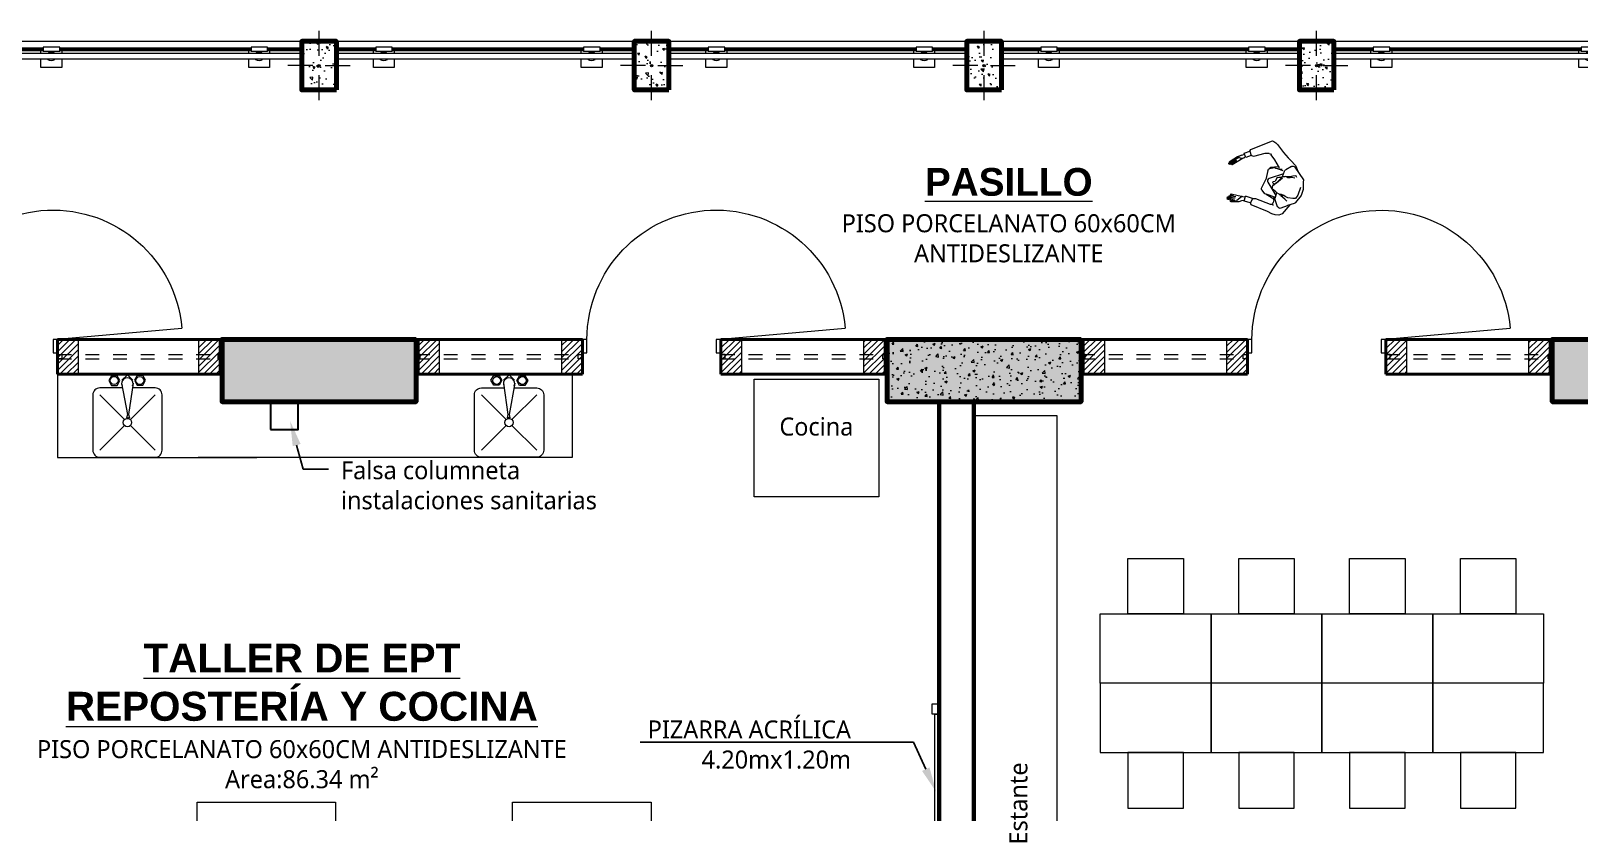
# Model space of a CAD drawing. Header units: millimetres. Extents: x 1 to 121, y 0 to 90.
# Drawn here: x 29.97 to 41.14, y 17.82 to 23.45 of the extents above; entities that cross this region are included whole.
import ezdxf
from ezdxf import colors
from ezdxf.entities.mleader import LeaderData, LeaderLine
from ezdxf.math import Vec2, Vec3

# ---------------------------------------------------------------- set-up
doc = ezdxf.new("R2010")
doc.units = ezdxf.units.MM
doc.linetypes.add('DASHED2', pattern=[0.375, 0.25, -0.125])
doc.layers.add('01', color=7, linetype='Continuous', lineweight=5, true_color=0xcc6600)
for name, color, linetype, lineweight in [('A-FLOR-HRAL', 11, 'Continuous', 9), ('barandas tipo 1', 200, 'Continuous', 20), ('COLUMNAS 50', 32, 'Continuous', 70), ('COLUMNETASSS', 211, 'Continuous', 20), ('Equipamiento SR', 23, 'Continuous', 0), ('GRAF-01', 142, 'Continuous', 13), ('GRAFO 0 BLANCO', 7, 'Continuous', 0), ('GYF-RESERVORIOS', 14, 'Continuous', 30), ('letras sr', 7, 'Continuous', 5), ('MOBILIARIO_Pen_No__1', 7, 'Continuous', 13), ('muro bajo', 191, 'Continuous', 40), ('Muros el', 144, 'Continuous', 60), ('Puertas El', 21, 'Continuous', 15), ('Vanos', 140, 'Continuous', 5)]:
    doc.layers.add(name, color=color, linetype=linetype, lineweight=lineweight)
doc.styles.add('Generales', font='trebuc.ttf', dxfattribs={"height": 0.1})
doc.styles.add('Santa Rosa 1 50', font='trebuc.ttf')

# ---------------------------------------------------------------- blocks, each defined once
blk = doc.blocks.new('mujerdepieplanta2')
for p, q in [((-0.026, 0.137), (-0.095, 0.113)), ((0.025, 0.137), (-0.026, 0.137)), ((0.081, 0.117), (0.025, 0.137)), ((-0.234, 0.021), (-0.241, -0.009)), ((-0.216, 0.043), (-0.234, 0.021)), ((-0.127, 0.075), (-0.216, 0.043)), ((-0.142, 0.058), (-0.176, 0.018)), ((-0.137, 0.06), (-0.142, 0.058)), ((-0.105, 0.105), (-0.137, 0.06)), ((-0.124, 0.075), (-0.127, 0.075)), ((-0.107, 0.043), (-0.097, 0.022)), ((-0.097, 0.022), (-0.082, -0.015)), ((-0.082, 0.001), (-0.079, -0.018)), ((-0.07, 0.082), (-0.079, 0.042)), ((-0.079, 0.042), (-0.077, 0.019)), ((-0.077, 0.019), (-0.072, 0.006)), ((-0.072, 0.006), (-0.072, -0.015)), ((-0.063, 0.103), (-0.07, 0.082)), ((-0.033, 0.11), (-0.063, 0.103)), ((0.032, 0.11), (-0.033, 0.11)), ((0.074, -0.015), (0.081, 0.006)), ((0.099, 0.112), (0.081, 0.117)), ((0.085, 0.019), (0.081, 0.006)), ((0.081, -0.018), (0.088, 0.001)), ((0.088, 0.042), (0.085, 0.019)), ((0.088, 0.001), (0.101, 0.022)), ((0.171, 0.012), (0.099, 0.112)), ((0.099, 0.055), (0.111, 0.043)), ((0.101, 0.022), (0.111, 0.043)), ((0.184, 0.013), (0.145, 0.05)), ((0.211, -0.034), (0.184, 0.013)), ((-0.241, -0.009), (-0.242, -0.037)), ((-0.242, -0.037), (-0.237, -0.075)), ((-0.237, -0.075), (-0.23, -0.215)), ((-0.176, -0.048), (-0.164, -0.054)), ((-0.174, -0.011), (-0.128, -0.049)), ((-0.174, -0.074), (-0.167, -0.052)), ((-0.171, -0.2), (-0.174, -0.074)), ((-0.164, -0.054), (-0.153, -0.056)), ((-0.132, -0.058), (-0.153, -0.056)), ((-0.132, -0.058), (-0.116, -0.065)), ((-0.11, -0.13), (-0.124, -0.062)), ((-0.116, -0.065), (-0.103, -0.055)), ((-0.115, -0.054), (-0.072, -0.054)), ((-0.11, -0.061), (-0.11, -0.105)), ((-0.11, -0.105), (-0.11, -0.13)), ((-0.079, -0.018), (-0.079, -0.022)), ((-0.079, -0.022), (-0.075, -0.034)), ((-0.072, -0.015), (-0.075, -0.024)), ((-0.075, -0.024), (-0.075, -0.034)), ((-0.075, -0.034), (-0.072, -0.054)), ((-0.072, -0.054), (-0.067, -0.065)), ((-0.067, -0.065), (-0.053, -0.101)), ((-0.053, -0.101), (-0.026, -0.103)), ((-0.026, -0.103), (0.014, -0.078)), ((0.004, -0.083), (-0.026, -0.103)), ((-0.016, -0.098), (-0.016, -0.098)), ((-0.016, -0.098), (-0.012, -0.098)), ((-0.016, -0.098), (-0.012, -0.098)), ((-0.012, -0.098), (-0.005, -0.112)), ((-0.005, -0.112), (0.004, -0.112)), ((0.004, -0.083), (0.058, -0.051)), ((0.004, -0.083), (0.014, -0.078)), ((0.004, -0.112), (0.014, -0.098)), ((0.014, -0.078), (0.051, -0.061)), ((0.045, -0.092), (0.014, -0.098)), ((0.045, -0.092), (0.052, -0.082)), ((0.051, -0.061), (0.064, -0.059)), ((0.052, -0.082), (0.058, -0.068)), ((0.058, -0.068), (0.059, -0.06)), ((0.064, -0.059), (0.071, -0.048)), ((0.067, -0.054), (0.114, -0.054)), ((0.071, -0.048), (0.075, -0.034)), ((0.074, -0.015), (0.075, -0.024)), ((0.075, -0.024), (0.081, -0.018)), ((0.075, -0.024), (0.075, -0.034)), ((0.112, -0.066), (0.112, -0.105)), ((0.112, -0.13), (0.123, -0.078)), ((0.112, -0.105), (0.112, -0.13)), ((0.118, -0.142), (0.133, -0.109)), ((0.126, -0.101), (0.172, -0.158)), ((0.168, -0.015), (0.127, -0.049)), ((0.224, -0.061), (0.211, -0.034)), ((0.251, -0.113), (0.224, -0.061)), ((0.296, -0.179), (0.251, -0.113)), ((-0.231, -0.202), (-0.23, -0.215)), ((-0.23, -0.215), (-0.218, -0.226)), ((-0.218, -0.226), (-0.22, -0.279)), ((-0.179, -0.222), (-0.218, -0.226)), ((-0.179, -0.222), (-0.18, -0.282)), ((-0.179, -0.222), (-0.171, -0.2)), ((-0.11, -0.13), (-0.11, -0.142)), ((-0.11, -0.142), (-0.091, -0.173)), ((-0.071, -0.183), (0.001, -0.172)), ((0.074, -0.183), (0.001, -0.172)), ((0.094, -0.173), (0.106, -0.168)), ((0.095, -0.173), (0.112, -0.142)), ((0.106, -0.168), (0.118, -0.142)), ((0.112, -0.13), (0.112, -0.142)), ((0.172, -0.158), (0.202, -0.198)), ((0.186, -0.367), (0.305, -0.234)), ((0.205, -0.216), (0.193, -0.251)), ((0.303, -0.195), (0.296, -0.179)), ((0.309, -0.215), (0.303, -0.195)), ((-0.251, -0.347), (-0.261, -0.376)), ((-0.256, -0.384), (-0.247, -0.366)), ((-0.247, -0.367), (-0.254, -0.41)), ((-0.241, -0.317), (-0.251, -0.347)), ((-0.247, -0.366), (-0.24, -0.346)), ((-0.244, -0.413), (-0.233, -0.356)), ((-0.226, -0.301), (-0.241, -0.317)), ((-0.237, -0.34), (-0.191, -0.31)), ((-0.233, -0.418), (-0.22, -0.356)), ((-0.217, -0.279), (-0.226, -0.301)), ((-0.22, -0.279), (-0.18, -0.282)), ((-0.218, -0.408), (-0.208, -0.354)), ((-0.211, -0.371), (-0.211, -0.396)), ((-0.201, -0.396), (-0.194, -0.341)), ((-0.194, -0.341), (-0.191, -0.31)), ((-0.191, -0.31), (-0.19, -0.304)), ((-0.19, -0.304), (-0.187, -0.282)), ((0.141, -0.349), (0.113, -0.384)), ((0.193, -0.251), (0.14, -0.328)), ((0.14, -0.328), (0.141, -0.349)), ((0.172, -0.371), (0.141, -0.349)), ((0.141, -0.408), (0.172, -0.371)), ((0.172, -0.371), (0.186, -0.367)), ((-0.261, -0.376), (-0.26, -0.381)), ((-0.26, -0.381), (-0.256, -0.384)), ((-0.254, -0.41), (-0.25, -0.413)), ((-0.25, -0.413), (-0.244, -0.413)), ((-0.238, -0.384), (-0.241, -0.414)), ((-0.241, -0.414), (-0.238, -0.418)), ((-0.238, -0.418), (-0.233, -0.418)), ((-0.226, -0.387), (-0.228, -0.405)), ((-0.228, -0.405), (-0.224, -0.408)), ((-0.224, -0.408), (-0.218, -0.408)), ((-0.211, -0.396), (-0.208, -0.4)), ((-0.208, -0.4), (-0.201, -0.396)), ((0.069, -0.447), (0.017, -0.49)), ((0.017, -0.49), (0.021, -0.494)), ((0.063, -0.443), (0.019, -0.48)), ((0.019, -0.48), (0.023, -0.484)), ((0.069, -0.427), (0.021, -0.466)), ((0.021, -0.466), (0.021, -0.47)), ((0.021, -0.47), (0.025, -0.474)), ((0.021, -0.494), (0.024, -0.497)), ((0.023, -0.484), (0.024, -0.485)), ((0.024, -0.497), (0.031, -0.492)), ((0.077, -0.452), (0.029, -0.49)), ((0.029, -0.49), (0.033, -0.494)), ((0.033, -0.494), (0.036, -0.497)), ((0.036, -0.497), (0.071, -0.47)), ((0.078, -0.451), (0.066, -0.465)), ((0.066, -0.465), (0.069, -0.47)), ((0.097, -0.405), (0.069, -0.427)), ((0.069, -0.47), (0.076, -0.467)), ((0.076, -0.467), (0.098, -0.444)), ((0.077, -0.452), (0.077, -0.452)), ((0.095, -0.433), (0.078, -0.451)), ((0.081, -0.462), (0.099, -0.45)), ((0.095, -0.433), (0.097, -0.405)), ((0.104, -0.396), (0.097, -0.405)), ((0.12, -0.422), (0.098, -0.444)), ((0.099, -0.443), (0.12, -0.422)), ((0.099, -0.45), (0.113, -0.429)), ((0.117, -0.388), (0.104, -0.396)), ((0.113, -0.384), (0.135, -0.403)), ((0.12, -0.422), (0.125, -0.413)), ((0.125, -0.413), (0.135, -0.403)), ((0.135, -0.403), (0.141, -0.408))]:
    blk.add_line(p, q)
blk.add_lwpolyline([(0.091, -0.054), (0.016, -0.151, -0.4886), (-0.015, -0.152), (-0.093, -0.054)], format="xyb")
for centre, start, end in [((-0.161, 0.005), 138.5763, 230.1944), ((-0.089, 0.094), 109.7468, 144.1623), ((0.155, 0), 309.8056, 35.8377), ((-0.115, -0.034), 230.1944, 270), ((0.114, -0.034), 270, 309.8056), ((-0.074, -0.163), 210.9638, 278.5308), ((0.077, -0.163), 261.6071, 330.4612), ((0.186, -0.21), 340.4633, 37.0928), ((0.29, -0.221), 318.2049, 16.0514)]:
    blk.add_arc(centre, 0.02, start, end)
blk = doc.blocks.new('columna pasillos')
at = {"layer": 'GRAFO 0 BLANCO'}
h = blk.add_hatch(dxfattribs=at)
h.set_pattern_fill('AR-CONC', color=256, scale=0.024, angle=-90)
h.set_pattern_definition([(320, (0, 0), (-0.015060515, -0.17214244), [0.018, -0.198]), (265, (0, 0), (0.18052611, 0.03330032), [0.0144, -0.1584]), (10.45144, (-0.00126, -0.01435), (0.1654656, -0.13884213), [0.01529765, -0.16827411]), (316.1842, (0.048, -7e-10), (-0.03972463, -0.25613792), [0.027, -0.297]), (6.63563, (0.0447, -0.02134), (0.23378846, -0.22431887), [0.02294648, -0.2524113]), (261.18416, (0.048, -7e-10), (0.23378846, -0.22431887), [0.0216, -0.2376]), (291, (0.036, -0.024), (-0.096628536, -0.14325769), [0.018, -0.198]), (236, (0.036, -0.024), (0.17403601, -0.05839568), [0.0144, -0.1584]), (341.45144, (0.02795, -0.03594), (0.07740747, -0.20165337), [0.01529765, -0.16827411]), (307.5, (0, 0), (0.079894525, -0.002918366), [0, -0.15648, 0, -0.1608, 0, -0.159]), (277.5, (0, 0), (0.09465881, -0.06313669), [0, -0.09168, 0, -0.15288, 0, -0.0606]), (237.5, (7e-10, 0.05352), (-0.005413171, -0.128117385), [0, -0.06, 0, -0.1872, 0, -0.2484]), (227.5, (1e-09, 0.07752), (0.024025194, -0.13996468), [0, -0.078, 0, -0.12432, 0, -0.1764])])
h.paths.add_polyline_path([(-235.535, 35.024), (-235.785, 35.024), (-235.785, 34.674), (-235.535, 34.674)])
h.paths.add_polyline_path([(-235.651, 34.849, -1), (-235.668, 34.849, -1)], flags=16)
at = {"layer": 'COLUMNAS 50', "color": 1, "linetype": 'Continuous', "lineweight": 9}
for p, q in [((-235.66, 35.099), (-235.66, 34.919)), ((-235.705, 34.849), (-235.885, 34.849)), ((-235.66, 34.779), (-235.66, 34.599)), ((-235.615, 34.849), (-235.435, 34.849))]:
    blk.add_line(p, q, dxfattribs=at)
at = {"layer": 'COLUMNAS 50', "linetype": 'Continuous'}
blk.add_lwpolyline([(-235.785, 35.024), (-235.535, 35.024), (-235.535, 34.674), (-235.785, 34.674)], close=True, dxfattribs=at)
at = {"layer": 'COLUMNAS 50', "color": 1, "linetype": 'Continuous', "lineweight": 9}
blk.add_circle((-235.66, 34.849), 0.00871, dxfattribs=at)
blk.add_point((-235.66, 34.849), dxfattribs=at)
blk = doc.blocks.new('A$C5A0F33B4')
at = {"layer": 'Puertas El', "linetype": 'Continuous'}
blk.add_line((1.12, 1.16), (1.218, 2.276), dxfattribs=at)
at = {"layer": 'Puertas El', "linetype": 'ByBlock'}
for p, q in [((1.005, 1.16), (1.005, 1.2)), ((1.005, 1.2), (1.12, 1.2)), ((1.12, 1.2), (1.005, 1.2)), ((1.12, 1.16), (1.005, 1.16)), ((1.12, 1.2), (1.12, 1.16)), ((1.005, 0), (1.005, 0.04)), ((1.005, 0.04), (1.12, 0.04)), ((1.12, 0), (1.005, 0)), ((1.12, 0), (1.005, 0)), ((1.12, 0), (1.005, 0)), ((1.12, 0.04), (1.12, 0))]:
    blk.add_line(p, q, dxfattribs=at)
blk.add_arc((1.12, 1.16), 1.12, 270, 85, dxfattribs=at)
blk = doc.blocks.new('Picture 18')
at = {"layer": 'Equipamiento SR', "linetype": 'Continuous'}
for p, q in [((0.075, 0), (0, 0)), ((0, 0), (0, -0.05)), ((4.125, 0), (0.075, 0)), ((0.075, 0), (0.075, -0.03)), ((0.075, -0.05), (0.075, 0)), ((4.125, -0.03), (4.125, 0)), ((4.2, 0), (4.125, 0)), ((4.125, 0), (4.125, -0.05)), ((4.2, -0.05), (4.2, 0)), ((0, -0.05), (0.075, -0.05)), ((0.075, -0.03), (4.125, -0.03)), ((4.125, -0.05), (4.2, -0.05))]:
    blk.add_line(p, q, dxfattribs=at)
blk = doc.blocks.new('A$C193A7AE6')
at = {"layer": '01', "true_color": 0x636466}
h = blk.add_hatch(dxfattribs=at)
h.set_pattern_fill('ANSI31', color=251, scale=0.01, angle=-90)
h.set_pattern_definition([(315, (-134.044802, -149.728226), (0.0224506403, 0.0224506403), [])])
h.paths.add_polyline_path([(0, 0.15), (0, 0), (0.25, 0), (0.25, 0.15)])
at = {"layer": 'COLUMNETASSS'}
blk.add_lwpolyline([(0, 0.15), (0, 0), (0.25, 0), (0.25, 0.15)], close=True, dxfattribs=at)
blk = doc.blocks.new('Barandilla - 50 x 12mm-V42-Nivel 2')
at = {"layer": 'A-FLOR-HRAL'}
for p, q in [((-27, 93), (-88, 93)), ((-88, 93), (-88, 18)), ((-88, 18), (-88, -57)), ((34, 93), (13, 93)), ((25, 3), (25, 34)), ((27, 79), (57, 79)), ((27, 79), (27, -40)), ((57, 79), (57, -40)), ((-88, -57), (-27, -57)), ((13, -57), (34, -57)), ((57, -40), (27, -40))]:
    blk.add_line(p, q, dxfattribs=at)
for centre, radius, start, end in [((-1, 18), 39.4, 144.0345, 215.4043), ((-19, -78), 120, 93.541, 96.3187), ((-19, -78), 120, 68.282, 74.1525), ((-18, 114), 120, 285.3761, 291.1568), ((-18, 114), 120, 263.1201, 266.0125)]:
    blk.add_arc(centre, radius, start, end, dxfattribs=at)
blk = doc.blocks.new('Barandilla - 50 x 12mm-V43-Nivel 2')
at = {"layer": 'A-FLOR-HRAL'}
for p, q in [((-27, 93), (-88, 93)), ((-88, 93), (-88, 18)), ((-88, 18), (-88, -57)), ((34, 93), (13, 93)), ((25, 3), (25, 34)), ((27, 79), (57, 79)), ((27, 79), (27, -40)), ((57, 79), (57, -40)), ((-88, -57), (-27, -57)), ((13, -57), (34, -57)), ((57, -40), (27, -40))]:
    blk.add_line(p, q, dxfattribs=at)
for centre, radius, start, end in [((-1, 18), 39.4, 144.0345, 215.4043), ((-19, -78), 120, 93.584, 96.3187), ((-19, -78), 120, 68.282, 74.2092), ((-18, 114), 120, 285.3254, 291.1568), ((-18, 114), 120, 263.1201, 265.9625)]:
    blk.add_arc(centre, radius, start, end, dxfattribs=at)
blk = doc.blocks.new('Barandilla - Barandilla-596002-Nivel 2')
at = {"layer": 'A-FLOR-HRAL'}
for p, q in [((55437, 37914), (55721, 37914)), ((55437, 37906), (55721, 37906)), ((55437, 37904), (55721, 37904)), ((55437, 37896), (55721, 37896)), ((55840, 37914), (57221, 37914)), ((55840, 37906), (57221, 37906)), ((55840, 37904), (57221, 37904)), ((55840, 37896), (57221, 37896)), ((57340, 37914), (57585, 37914)), ((57340, 37906), (57585, 37906)), ((57340, 37904), (57585, 37904)), ((57340, 37896), (57585, 37896)), ((57585, 37914), (57585, 37906)), ((57585, 37906), (57585, 37904)), ((57585, 37904), (57585, 37896)), ((57585, 37875), (55437, 37875)), ((55437, 37835), (57585, 37835)), ((57585, 37875), (57585, 37835))]:
    blk.add_line(p, q, dxfattribs=at)
at = {"extrusion": (0, 0, -1), "zscale": -1, "rotation": 90.00000000000021}
for name, p in [('Barandilla - 50 x 12mm-V43-Nivel 2', (-55761, 37862)), ('Barandilla - 50 x 12mm-V42-Nivel 2', (-57261, 37862))]:
    blk.add_blockref(name, p, dxfattribs=at)
blk = doc.blocks.new('Barandilla - Barandilla-596019-Nivel 2')
at = {"layer": 'A-FLOR-HRAL'}
for p, q in [((53037, 37914), (53321, 37914)), ((53037, 37906), (53321, 37906)), ((53037, 37904), (53321, 37904)), ((53037, 37896), (53321, 37896)), ((53440, 37914), (54821, 37914)), ((53440, 37906), (54821, 37906)), ((53440, 37904), (54821, 37904)), ((53440, 37896), (54821, 37896)), ((54940, 37914), (55185, 37914)), ((54940, 37906), (55185, 37906)), ((54940, 37904), (55185, 37904)), ((54940, 37896), (55185, 37896)), ((55185, 37914), (55185, 37906)), ((55185, 37906), (55185, 37904)), ((55185, 37904), (55185, 37896)), ((55185, 37875), (53037, 37875)), ((53037, 37835), (55185, 37835)), ((55185, 37875), (55185, 37835))]:
    blk.add_line(p, q, dxfattribs=at)
at = {"extrusion": (0, 0, -1), "zscale": -1, "rotation": 90.00000000000021}
for name, p in [('Barandilla - 50 x 12mm-V43-Nivel 2', (-53361, 37862)), ('Barandilla - 50 x 12mm-V42-Nivel 2', (-54861, 37862))]:
    blk.add_blockref(name, p, dxfattribs=at)
blk = doc.blocks.new('Barandilla - Barandilla-596036-Nivel 2')
at = {"layer": 'A-FLOR-HRAL'}
for p, q in [((50637, 37914), (50921, 37914)), ((50637, 37906), (50921, 37906)), ((50637, 37904), (50921, 37904)), ((50637, 37896), (50921, 37896)), ((51040, 37914), (52421, 37914)), ((51040, 37906), (52421, 37906)), ((51040, 37904), (52421, 37904)), ((51040, 37896), (52421, 37896)), ((52540, 37914), (52785, 37914)), ((52540, 37906), (52785, 37906)), ((52540, 37904), (52785, 37904)), ((52540, 37896), (52785, 37896)), ((52785, 37914), (52785, 37906)), ((52785, 37906), (52785, 37904)), ((52785, 37904), (52785, 37896)), ((52785, 37875), (50637, 37875)), ((50637, 37835), (52785, 37835)), ((52785, 37875), (52785, 37835))]:
    blk.add_line(p, q, dxfattribs=at)
at = {"extrusion": (0, 0, -1), "zscale": -1, "rotation": 90.00000000000021}
for name, p in [('Barandilla - 50 x 12mm-V43-Nivel 2', (-50961, 37862)), ('Barandilla - 50 x 12mm-V42-Nivel 2', (-52461, 37862))]:
    blk.add_blockref(name, p, dxfattribs=at)
blk = doc.blocks.new('Barandilla - Barandilla-596053-Nivel 2')
at = {"layer": 'A-FLOR-HRAL'}
for p, q in [((48237, 37914), (48521, 37914)), ((48237, 37906), (48521, 37906)), ((48237, 37904), (48521, 37904)), ((48237, 37896), (48521, 37896)), ((48640, 37914), (50021, 37914)), ((48640, 37906), (50021, 37906)), ((48640, 37904), (50021, 37904)), ((48640, 37896), (50021, 37896)), ((50140, 37914), (50385, 37914)), ((50140, 37906), (50385, 37906)), ((50140, 37904), (50385, 37904)), ((50140, 37896), (50385, 37896)), ((50385, 37914), (50385, 37906)), ((50385, 37906), (50385, 37904)), ((50385, 37904), (50385, 37896)), ((50385, 37875), (48237, 37875)), ((48237, 37835), (50385, 37835)), ((50385, 37875), (50385, 37835))]:
    blk.add_line(p, q, dxfattribs=at)
at = {"extrusion": (0, 0, -1), "zscale": -1, "rotation": 90.00000000000021}
for name, p in [('Barandilla - 50 x 12mm-V43-Nivel 2', (-48561, 37862)), ('Barandilla - 50 x 12mm-V42-Nivel 2', (-50061, 37862))]:
    blk.add_blockref(name, p, dxfattribs=at)
blk = doc.blocks.new('Barandilla - Barandilla-596070-Nivel 2')
at = {"layer": 'A-FLOR-HRAL'}
for p, q in [((45837, 37914), (46121, 37914)), ((45837, 37906), (46121, 37906)), ((45837, 37904), (46121, 37904)), ((45837, 37896), (46121, 37896)), ((46240, 37914), (47621, 37914)), ((46240, 37906), (47621, 37906)), ((46240, 37904), (47621, 37904)), ((46240, 37896), (47621, 37896)), ((47740, 37914), (47985, 37914)), ((47740, 37906), (47985, 37906)), ((47740, 37904), (47985, 37904)), ((47740, 37896), (47985, 37896)), ((47985, 37914), (47985, 37906)), ((47985, 37906), (47985, 37904)), ((47985, 37904), (47985, 37896)), ((47985, 37875), (45837, 37875)), ((45837, 37835), (47985, 37835)), ((47985, 37875), (47985, 37835))]:
    blk.add_line(p, q, dxfattribs=at)
at = {"extrusion": (0, 0, -1), "zscale": -1, "rotation": 90.00000000000021}
for name, p in [('Barandilla - 50 x 12mm-V43-Nivel 2', (-46161, 37862)), ('Barandilla - 50 x 12mm-V42-Nivel 2', (-47661, 37862))]:
    blk.add_blockref(name, p, dxfattribs=at)

msp = doc.modelspace()

# ---------------------------------------------------------------- hatches: boundary and pattern name
at = {"layer": 'GRAFO 0 BLANCO', "true_color": 0xc7c8ca}
h = msp.add_hatch(color=9, dxfattribs=at)
h.dxf.hatch_style = 1
h.paths.add_polyline_path([(32.751, 20.775), (32.751, 21.225), (31.351, 21.225), (31.351, 20.775)])
at = {"layer": 'GRAFO 0 BLANCO'}
h = msp.add_hatch(dxfattribs=at)
h.set_pattern_fill('AR-CONC', color=256, scale=0.024)
h.set_pattern_definition([(50, (-159.58769, 117.53419), (0.17214244, -0.01506051), [0.018, -0.198]), (355, (-159.58769, 117.53419), (-0.03330032, 0.18052611), [0.0144, -0.1584]), (100.451444, (-159.57334, 117.53294), (0.13884212, 0.1654656), [0.01529765, -0.1682741]), (46.1842, (-159.58769, 117.5822), (0.25613792, -0.03972463), [0.027, -0.297]), (96.63564, (-159.56634, 117.57888), (0.22431887, 0.23378846), [0.02294648, -0.2524113]), (351.18416, (-159.5877, 117.5822), (0.22431887, 0.23378846), [0.0216, -0.2376]), (21, (-159.56369, 117.57019), (0.14325769, -0.09662853), [0.018, -0.198]), (326, (-159.56369, 117.57019), (0.05839568, 0.17403601), [0.0144, -0.1584]), (71.451445, (-159.55175, 117.56214), (0.20165337, 0.07740748), [0.01529765, -0.1682741]), (37.5, (-159.58769, 117.53419), (0.002918365, 0.079894525), [0, -0.15648, 0, -0.1608, 0, -0.159]), (7.5, (-159.58769, 117.53419), (0.06313669, 0.09465881), [0, -0.09168, 0, -0.15288, 0, -0.0606]), (327.5, (-159.64121, 117.53419), (0.128117385, -0.00541317), [0, -0.06, 0, -0.1872, 0, -0.2484]), (317.5, (-159.66521, 117.53419), (0.13996468, 0.024025196), [0, -0.078, 0, -0.12432, 0, -0.1764])])
h.paths.add_polyline_path([(37.551, 20.775), (37.551, 21.225), (36.151, 21.225), (36.151, 20.775)])
at = {"layer": 'GRAFO 0 BLANCO', "true_color": 0xc7c8ca}
h = msp.add_hatch(color=9, dxfattribs=at)
h.dxf.hatch_style = 1
h.paths.add_polyline_path([(37.551, 20.775), (37.551, 21.225), (36.151, 21.225), (36.151, 20.775)])
h = msp.add_hatch(color=9, dxfattribs=at)
h.dxf.hatch_style = 1
h.paths.add_polyline_path([(42.351, 20.775), (42.351, 21.225), (40.951, 21.225), (40.951, 20.775)])

# ---------------------------------------------------------------- linework, layer by layer
at = {"layer": 'barandas tipo 1'}
for p, q in [((29.776, 23.375), (31.924, 23.375)), ((32.176, 23.375), (34.324, 23.375)), ((34.576, 23.375), (36.724, 23.375)), ((36.976, 23.375), (51.126, 23.375))]:
    msp.add_line(p, q, dxfattribs=at)
at = {"layer": 'COLUMNAS 50', "linetype": 'Continuous'}
for points in [[(32.751, 21.225), (31.351, 21.225), (31.351, 20.775), (32.751, 20.775)], [(37.551, 21.225), (36.151, 21.225), (36.151, 20.775), (37.551, 20.775)], [(42.351, 21.225), (40.951, 21.225), (40.951, 20.775), (42.351, 20.775)]]:
    msp.add_lwpolyline(points, close=True, dxfattribs=at)
at = {"layer": 'Equipamiento SR'}
for p, q in [((30.553, 20.962), (30.533, 20.928)), ((30.533, 20.928), (30.553, 20.893)), ((30.593, 20.962), (30.553, 20.962)), ((30.612, 20.928), (30.593, 20.962)), ((30.593, 20.893), (30.612, 20.928)), ((30.626, 20.908, 0.1), (30.668, 20.683, 0.1)), ((30.628, 20.93, 0.1), (30.668, 20.969, 0.1)), ((30.668, 20.969, 0.1), (30.707, 20.93, 0.1)), ((30.708, 20.91, 0.1), (30.675, 20.683, 0.1)), ((30.739, 20.964), (30.718, 20.93)), ((30.718, 20.93), (30.739, 20.895)), ((30.779, 20.964), (30.739, 20.964)), ((30.739, 20.895), (30.779, 20.895)), ((30.799, 20.93), (30.779, 20.964)), ((30.779, 20.895), (30.799, 20.93)), ((33.291, 20.93), (33.311, 20.964)), ((33.311, 20.895), (33.291, 20.93)), ((33.311, 20.964), (33.351, 20.964)), ((33.351, 20.895), (33.311, 20.895)), ((33.351, 20.964), (33.371, 20.93)), ((33.371, 20.93), (33.351, 20.895)), ((33.382, 20.91, 0.1), (33.414, 20.683, 0.1)), ((33.422, 20.969, 0.1), (33.383, 20.93, 0.1)), ((33.462, 20.93, 0.1), (33.422, 20.969, 0.1)), ((33.463, 20.908, 0.1), (33.422, 20.683, 0.1)), ((33.477, 20.928), (33.497, 20.962)), ((33.497, 20.893), (33.477, 20.928)), ((33.497, 20.962), (33.537, 20.962)), ((33.537, 20.962), (33.557, 20.928)), ((33.557, 20.928), (33.537, 20.893)), ((30.647, 20.646, 0.1), (30.468, 20.825, 0.1)), ((30.553, 20.893), (30.593, 20.893)), ((30.689, 20.646, 0.1), (30.868, 20.825, 0.1)), ((33.401, 20.646, 0.1), (33.222, 20.825, 0.1)), ((33.443, 20.646, 0.1), (33.622, 20.825, 0.1)), ((33.537, 20.893), (33.497, 20.893)), ((30.668, 20.683, 0.1), (30.662, 20.66, 0.1)), ((30.675, 20.683, 0.1), (30.682, 20.66, 0.1)), ((33.414, 20.683, 0.1), (33.408, 20.66, 0.1)), ((33.422, 20.683, 0.1), (33.427, 20.66, 0.1)), ((30.468, 20.425, 0.1), (30.647, 20.603, 0.1)), ((30.662, 20.66, 0.1), (30.669, 20.658, 0.1)), ((30.671, 20.658, 0.1), (30.675, 20.658, 0.1)), ((30.682, 20.66, 0.1), (30.675, 20.658, 0.1)), ((30.868, 20.425, 0.1), (30.689, 20.603, 0.1)), ((33.222, 20.425, 0.1), (33.401, 20.603, 0.1)), ((33.408, 20.66, 0.1), (33.415, 20.658, 0.1)), ((33.418, 20.658, 0.1), (33.415, 20.658, 0.1)), ((33.427, 20.66, 0.1), (33.42, 20.658, 0.1)), ((33.622, 20.425, 0.1), (33.443, 20.603, 0.1))]:
    msp.add_line(p, q, dxfattribs=at)
for points in [[(30.164, 20.973), (30.164, 20.373), (31.601, 20.373)], [(33.877, 20.973), (33.877, 20.373), (31.601, 20.373)], [(36.091, 20.939), (36.091, 20.089), (35.191, 20.089), (35.191, 20.939), (36.091, 20.939)], [(36.776, 20.675), (37.376, 20.675), (37.376, 14.725)], [(31.601, 20.373), (31.177, 20.373)], [(37.889, 19.244), (37.889, 19.644), (38.289, 19.644), (38.289, 19.244), (37.889, 19.244)], [(38.689, 19.244), (38.689, 19.644), (39.089, 19.644), (39.089, 19.244), (38.689, 19.244)], [(39.489, 19.244), (39.489, 19.644), (39.889, 19.644), (39.889, 19.244), (39.489, 19.244)], [(40.289, 19.244), (40.289, 19.644), (40.689, 19.644), (40.689, 19.244), (40.289, 19.244)], [(37.689, 18.744), (37.689, 19.244), (38.489, 19.244), (38.489, 18.744), (37.689, 18.744)], [(38.489, 18.744), (38.489, 19.244), (39.289, 19.244), (39.289, 18.744), (38.489, 18.744)], [(39.289, 18.744), (39.289, 19.244), (40.089, 19.244), (40.089, 18.744), (39.289, 18.744)], [(40.089, 18.744), (40.089, 19.244), (40.889, 19.244), (40.889, 18.744), (40.089, 18.744)], [(37.689, 18.744), (37.689, 18.244), (38.489, 18.244), (38.489, 18.744), (37.689, 18.744)], [(38.489, 18.744), (38.489, 18.244), (39.289, 18.244), (39.289, 18.744), (38.489, 18.744)], [(39.289, 18.744), (39.289, 18.244), (40.089, 18.244), (40.089, 18.744), (39.289, 18.744)], [(40.089, 18.744), (40.089, 18.244), (40.889, 18.244), (40.889, 18.744), (40.089, 18.744)], [(37.889, 18.244), (37.889, 17.844), (38.289, 17.844), (38.289, 18.244), (37.889, 18.244)], [(38.689, 18.244), (38.689, 17.844), (39.089, 17.844), (39.089, 18.244), (38.689, 18.244)], [(39.489, 18.244), (39.489, 17.844), (39.889, 17.844), (39.889, 18.244), (39.489, 18.244)], [(40.289, 18.244), (40.289, 17.844), (40.689, 17.844), (40.689, 18.244), (40.289, 18.244)], [(31.17, 15.887), (31.17, 17.887), (32.17, 17.887), (32.17, 15.887), (31.17, 15.887)], [(33.448, 15.887), (33.448, 17.887), (34.448, 17.887), (34.448, 15.887), (33.448, 15.887)]]:
    msp.add_lwpolyline(points, dxfattribs=at)
at = {"layer": 'Equipamiento SR', "elevation": 0.1}
for points in [[(30.633, 20.875), (30.468, 20.875, 0.414214), (30.418, 20.825), (30.418, 20.425, 0.414214), (30.468, 20.375), (30.868, 20.375, 0.414214), (30.918, 20.425), (30.918, 20.825, 0.414214), (30.868, 20.875), (30.703, 20.875)], [(33.457, 20.875), (33.622, 20.875, -0.414214), (33.672, 20.825), (33.672, 20.425, -0.414214), (33.622, 20.375), (33.222, 20.375, -0.414214), (33.172, 20.425), (33.172, 20.825, -0.414214), (33.222, 20.875), (33.387, 20.875)]]:
    msp.add_lwpolyline(points, format="xyb", dxfattribs=at)
at = {"layer": 'Equipamiento SR'}
for centre, radius in [((30.572, 20.928), 0.0283), ((30.757, 20.928), 0.0283), ((33.333, 20.928), 0.0283), ((33.517, 20.928), 0.0283), ((30.668, 20.625, 0.1), 0.03), ((33.422, 20.625, 0.1), 0.03)]:
    msp.add_circle(centre, radius, dxfattribs=at)
for centre, start, end in [((30.667, 20.907), 335.2211, 203.7186), ((33.422, 20.907), 336.2814, 204.7789)]:
    msp.add_arc(centre, 0.0411, start, end, dxfattribs=at)
at = {"layer": 'GRAFO 0 BLANCO', "color": 7}
msp.add_lwpolyline([(37.551, 21.225), (36.151, 21.225), (36.151, 20.775), (37.551, 20.775)], close=True, dxfattribs=at)
at = {"layer": 'GYF-RESERVORIOS'}
msp.add_lwpolyline([(31.701, 20.575), (31.901, 20.575), (31.901, 20.775), (31.701, 20.775)], close=True, dxfattribs=at)
at = {"layer": 'muro bajo', "linetype": 'Continuous'}
for p, q in [((30.164, 21.225), (30.164, 20.975)), ((32.751, 21.225), (33.951, 21.225)), ((33.951, 21.225), (33.951, 20.975)), ((34.951, 21.225), (36.151, 21.225)), ((34.951, 21.225), (34.951, 20.975)), ((37.551, 21.225), (38.751, 21.225)), ((38.751, 21.225), (38.751, 20.975)), ((39.751, 21.225), (40.951, 21.225)), ((39.751, 21.223), (39.751, 20.975))]:
    msp.add_line(p, q, dxfattribs=at)
for points in [[(30.164, 21.225), (31.351, 21.225)], [(30.164, 20.975), (31.351, 20.975)], [(32.751, 20.975), (33.951, 20.975)], [(34.951, 20.975), (36.151, 20.975)], [(37.551, 20.975), (38.751, 20.975)], [(39.751, 20.975), (40.951, 20.975)]]:
    msp.add_lwpolyline(points, dxfattribs=at)
at = {"layer": 'Muros el', "ltscale": 0.05}
for p, q in [((36.526, 20.775), (36.526, 11.874)), ((36.776, 20.775), (36.776, 11.874))]:
    msp.add_line(p, q, dxfattribs=at)
at = {"layer": 'Vanos', "color": 7, "linetype": 'DASHED2', "ltscale": 0.3}
for p, q in [((30.164, 21.115), (31.351, 21.115)), ((30.164, 21.085), (31.351, 21.085)), ((32.751, 21.115), (33.951, 21.115)), ((32.751, 21.085), (33.951, 21.085)), ((34.951, 21.115), (36.151, 21.115)), ((34.951, 21.085), (36.151, 21.085)), ((37.551, 21.115), (38.751, 21.115)), ((37.551, 21.085), (38.751, 21.085)), ((39.751, 21.115), (40.951, 21.115)), ((39.751, 21.085), (40.951, 21.085))]:
    msp.add_line(p, q, dxfattribs=at)
at = {"layer": 'Vanos'}
for points in [[(30.194, 21.085), (30.164, 21.085), (30.164, 21.115), (30.194, 21.115)], [(31.321, 21.085), (31.351, 21.085), (31.351, 21.115), (31.321, 21.115)], [(32.751, 21.085), (32.781, 21.085), (32.781, 21.115), (32.751, 21.115)], [(33.951, 21.085), (33.921, 21.085), (33.921, 21.115), (33.951, 21.115)], [(34.951, 21.085), (34.981, 21.085), (34.981, 21.115), (34.951, 21.115)], [(36.151, 21.085), (36.121, 21.085), (36.121, 21.115), (36.151, 21.115)], [(37.551, 21.085), (37.581, 21.085), (37.581, 21.115), (37.551, 21.115)], [(38.751, 21.085), (38.721, 21.085), (38.721, 21.115), (38.751, 21.115)], [(39.751, 21.085), (39.781, 21.085), (39.781, 21.115), (39.751, 21.115)], [(40.951, 21.085), (40.921, 21.085), (40.921, 21.115), (40.951, 21.115)]]:
    msp.add_lwpolyline(points, close=True, dxfattribs=at)

# ---------------------------------------------------------------- block references
at = {"layer": 'A-FLOR-HRAL', "xscale": 0.001, "yscale": 0.001, "zscale": 0.001}
for name in ['Barandilla - Barandilla-596070-Nivel 2', 'Barandilla - Barandilla-596053-Nivel 2', 'Barandilla - Barandilla-596036-Nivel 2', 'Barandilla - Barandilla-596019-Nivel 2', 'Barandilla - Barandilla-596002-Nivel 2']:
    msp.add_blockref(name, (-16.061, -14.587), dxfattribs=at)
at = {"layer": 'COLUMNAS 50', "rotation": 180}
for p in [(-203.609, 58.049), (-201.209, 58.049), (-198.809, 58.049), (-196.409, 58.049)]:
    msp.add_blockref('columna pasillos', p, dxfattribs=at)
at = {"layer": 'Equipamiento SR', "xscale": -0.833333428553777, "yscale": 0.833333428553777, "zscale": 0.833333428553777, "rotation": 270}
for p in [(29.164, 20.291), (33.951, 20.291), (38.751, 20.29)]:
    msp.add_blockref('A$C5A0F33B4', p, dxfattribs=at)
at = {"layer": 'GRAF-01', "xscale": -0.9000000000000004, "yscale": 0.9, "zscale": 0.9, "rotation": 250.4997137405345}
msp.add_blockref('mujerdepieplanta2', (39.031, 22.326), dxfattribs=at)
msp.add_blockref('mujerdepieplanta2', (39.031, 22.326), dxfattribs=at)
at = {"layer": 'MOBILIARIO_Pen_No__1', "linetype": 'Continuous', "xscale": -1, "rotation": 270}
msp.add_blockref('Picture 18', (36.526, 14.397), dxfattribs=at)
at = {"layer": 'Vanos', "rotation": 270}
for p in [(30.164, 21.223), (31.181, 21.225), (32.771, 21.225), (33.801, 21.225), (34.951, 21.225), (35.981, 21.225), (37.571, 21.225), (38.601, 21.225), (39.751, 21.225), (40.781, 21.225)]:
    msp.add_blockref('A$C193A7AE6', p, dxfattribs=at)

# ---------------------------------------------------------------- texts
at = {"layer": 'Equipamiento SR', "insert": (35.283, 20.661), "char_height": 0.13, "attachment_point": 1, "style": 'Generales'}
msp.add_mtext_dynamic_manual_height_columns('\\pxqc;Cocina', width=0.71474, gutter_width=0.5, heights=[0], dxfattribs=at)
at = {"layer": 'Equipamiento SR', "insert": (37.033, 17.581), "char_height": 0.13, "attachment_point": 1, "rotation": 90, "style": 'Generales'}
msp.add_mtext_dynamic_manual_height_columns('Estante', width=0.71474, gutter_width=0.5, heights=[0], dxfattribs=at)
at = {"layer": 'letras sr', "attachment_point": 1, "style": 'Santa Rosa 1 50'}
for s, width, insert, char_height in [('\\pxqc;{\\fSwis721 Ex BT|b1|i0|c0|p34;\\H1.25913x;\\LPASILLO\\P\\fTrebuchet MS|b0|i0|c0|p34;\\H0.65x;\\lPISO PORCELANATO 60x60CM\\PANTIDESLIZANTE}', 3.44388, (35.307, 22.461), 0.15884), ('\\pxqc;{\\fSwis721 Ex BT|b1|i0|c0|p34;\\LTALLER DE EPT\\PREPOSTERÍA Y COCINA\\P\\fTrebuchet MS|b0|i0|c0|p34;\\H0.62201x;\\lPISO PORCELANATO 60x60CM ANTIDESLIZANTE\\PArea:86.34 m²}', 4.63335, (29.61, 19.031), 0.209)]:
    msp.add_mtext_dynamic_manual_height_columns(s, width=width, gutter_width=1, heights=[0], dxfattribs=dict(at, insert=insert, char_height=char_height))

# ---------------------------------------------------------------- leaders
at = {"layer": 'Equipamiento SR'}
ml = msp.add_multileader_mtext('Standard', dxfattribs=at)
ml.set_content('PIZARRA ACRÍLICA\\P4.20mx1.20m', color=256, style='Generales')
ml.set_leader_properties()
ml.build(insert=Vec2(0, 0))
ml.multileader.update_dxf_attribs({"text_right_attachment_type": 6, "dogleg_length": 0.36, "arrow_head_size": 0.18})
ctx = ml.context
ctx.base_point, ctx.char_height, ctx.arrow_head_size, ctx.landing_gap_size, ctx.plane_origin = Vec3(34.37, 18.411), 0.13, 0.18, 0.09, Vec3(34.243, 18.805)
ctx.right_attachment, ctx.text_align_type = 6, 2
notes = []
notes.append((ctx, [(1, (1, 1, 0), (36.34, 18.32), (-1, 0), 0.36, [(0, [(36.505, 17.961)], 0, [])])]))
ctx.mtext.insert, ctx.mtext.width, ctx.mtext.alignment, ctx.mtext.flow_direction = Vec3(35.89, 18.476), 3.11387, 3, 5
at = {"layer": 'letras sr'}
ml = msp.add_multileader_mtext('Standard', dxfattribs=at)
ml.set_content('{\\H1.13043x;Falsa columneta\\Pinstalaciones sanitarias } ', color=256, style='Generales')
ml.set_leader_properties()
ml.build(insert=Vec2(0, 0))
ml.multileader.update_dxf_attribs({"text_right_attachment_type": 6, "dogleg_length": 0.36, "arrow_head_size": 0.18})
ctx = ml.context
ctx.base_point, ctx.char_height, ctx.arrow_head_size, ctx.landing_gap_size, ctx.plane_origin = Vec3(32.119, 20.288), 0.115, 0.18, 0.09, Vec3(31.332, 21.632)
ctx.right_attachment = 6
notes.append((ctx, [(0, (1, 1, 0), (31.936, 20.288), (1, 0), 0.183, [(0, [(31.842, 20.636)], 0, [])])]))
ctx.mtext.insert, ctx.mtext.flow_direction = Vec3(32.209, 20.346), 5
for ctx, leaders in notes:
    for number, flags, end, landing, length, lines in leaders:
        leader = LeaderData()
        leader.index, (leader.has_last_leader_line, leader.has_dogleg_vector, leader.attachment_direction) = number, flags
        leader.last_leader_point, leader.dogleg_vector, leader.dogleg_length = Vec3(end), Vec3(landing), length
        for number, points, colour, breaks in lines:
            line = LeaderLine()
            line.index, line.vertices, line.color, line.breaks = number, Vec3.list(points), colors.encode_raw_color(colour), breaks
            leader.lines.append(line)
        ctx.leaders.append(leader)

doc.saveas('drawing.dxf')
